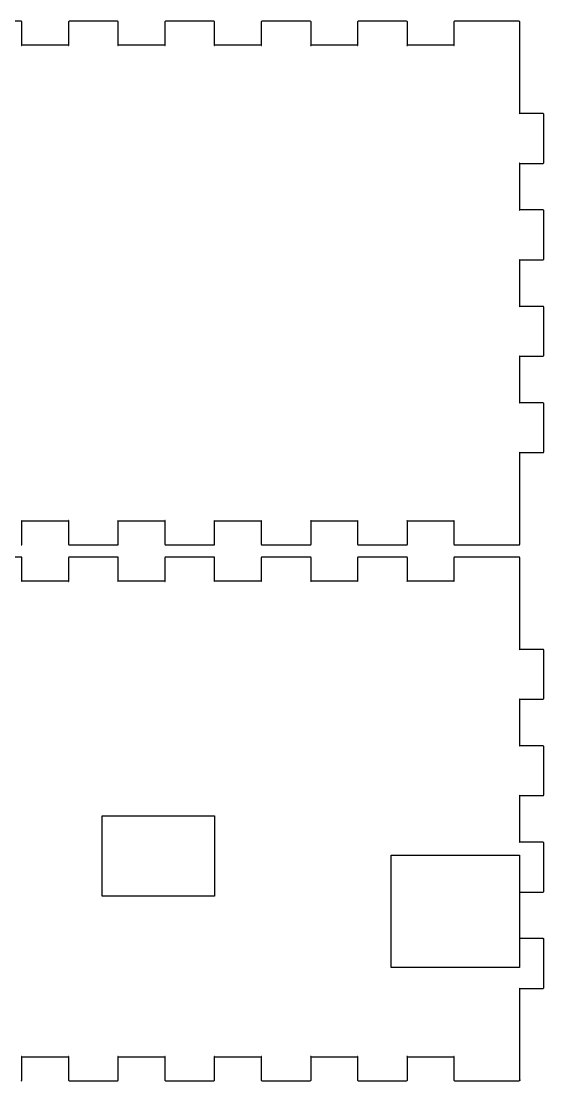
# Model space of a CAD drawing. Header units: millimetres. Extents: x 0 to 282, y 0 to 315.
# Drawn here: x 216.8 to 281.9, y 21.7 to 153.6 of the extents above; entities that cross this region are included whole.
import ezdxf

# ---------------------------------------------------------------- set-up
doc = ezdxf.new("R2010")
doc.units = ezdxf.units.MM
doc.header["$MEASUREMENT"] = 0
doc.layers.add('Waste-Warriors-Laser-Cut-Box v2_0', color=7, linetype='Continuous')
doc.layers.add('Waste-Warriors-Laser-Cut-Box v2_Sketch3', color=7, linetype='Continuous')

msp = doc.modelspace()

# ---------------------------------------------------------------- linework, layer by layer
at = {"layer": 'Waste-Warriors-Laser-Cut-Box v2_0'}
for p, q in [((216.8, 153.6), (210.8, 153.6)), ((216.817, 153.6), (216.8, 153.6)), ((216.87, 153.571), (216.817, 153.6)), ((216.9, 153.518), (216.87, 153.571)), ((216.9, 153.5), (216.9, 153.518)), ((216.9, 150.6), (216.9, 153.5)), ((222.729, 153.571), (222.7, 153.518)), ((222.7, 153.518), (222.7, 153.5)), ((222.7, 153.5), (222.7, 150.6)), ((222.782, 153.6), (222.729, 153.571)), ((222.8, 153.6), (222.782, 153.6)), ((228.8, 153.6), (222.8, 153.6)), ((228.816, 153.6), (228.8, 153.6)), ((228.87, 153.571), (228.816, 153.6)), ((228.901, 153.518), (228.87, 153.571)), ((228.901, 153.5), (228.901, 153.518)), ((228.901, 150.6), (228.901, 153.5)), ((234.73, 153.571), (234.701, 153.518)), ((234.701, 153.518), (234.701, 153.5)), ((234.701, 153.5), (234.701, 150.6)), ((234.782, 153.6), (234.73, 153.571)), ((234.8, 153.6), (234.782, 153.6)), ((240.8, 153.6), (234.8, 153.6)), ((240.816, 153.6), (240.8, 153.6)), ((240.87, 153.571), (240.816, 153.6)), ((240.9, 153.518), (240.87, 153.571)), ((240.9, 153.5), (240.9, 153.518)), ((240.9, 150.6), (240.9, 153.5)), ((246.73, 153.571), (246.701, 153.518)), ((246.701, 153.518), (246.701, 153.5)), ((246.701, 153.5), (246.701, 150.6)), ((246.782, 153.6), (246.73, 153.571)), ((246.8, 153.6), (246.782, 153.6)), ((252.8, 153.6), (246.8, 153.6)), ((252.816, 153.6), (252.8, 153.6)), ((252.87, 153.571), (252.816, 153.6)), ((252.9, 153.518), (252.87, 153.571)), ((252.9, 153.5), (252.9, 153.518)), ((252.9, 150.6), (252.9, 153.5)), ((258.729, 153.571), (258.7, 153.518)), ((258.7, 153.518), (258.7, 153.5)), ((258.7, 153.5), (258.7, 150.6)), ((258.782, 153.6), (258.729, 153.571)), ((258.8, 153.6), (258.782, 153.6)), ((264.8, 153.6), (258.8, 153.6)), ((264.816, 153.6), (264.8, 153.6)), ((264.87, 153.571), (264.816, 153.6)), ((264.9, 153.518), (264.87, 153.571)), ((264.9, 153.5), (264.9, 153.518)), ((264.9, 150.6), (264.9, 153.5)), ((270.729, 153.571), (270.701, 153.518)), ((270.701, 153.518), (270.701, 153.5)), ((270.701, 153.5), (270.701, 150.6)), ((270.782, 153.6), (270.729, 153.571)), ((270.8, 153.6), (270.782, 153.6)), ((278.801, 153.6), (270.8, 153.6)), ((278.817, 153.6), (278.801, 153.6)), ((278.871, 153.571), (278.817, 153.6)), ((278.9, 153.518), (278.871, 153.571)), ((278.9, 153.5), (278.9, 153.518)), ((278.9, 150.5), (278.9, 153.5)), ((216.89, 150.6), (216.858, 150.586)), ((216.858, 150.586), (216.862, 150.563)), ((216.862, 150.563), (216.885, 150.559)), ((216.885, 150.559), (216.9, 150.591)), ((216.9, 150.6), (216.89, 150.6)), ((222.7, 150.6), (216.9, 150.6)), ((216.9, 150.591), (216.9, 150.6)), ((222.71, 150.6), (222.7, 150.6)), ((222.7, 150.6), (222.7, 150.591)), ((222.7, 150.591), (222.714, 150.559)), ((222.742, 150.586), (222.71, 150.6)), ((222.714, 150.559), (222.738, 150.563)), ((222.738, 150.563), (222.742, 150.586)), ((228.889, 150.6), (228.858, 150.586)), ((228.858, 150.586), (228.862, 150.563)), ((228.862, 150.563), (228.885, 150.559)), ((228.885, 150.559), (228.901, 150.591)), ((228.901, 150.6), (228.889, 150.6)), ((228.901, 150.591), (228.901, 150.6)), ((234.701, 150.6), (228.901, 150.6)), ((234.71, 150.6), (234.701, 150.6)), ((234.701, 150.6), (234.701, 150.591)), ((234.701, 150.591), (234.714, 150.559)), ((234.742, 150.586), (234.71, 150.6)), ((234.714, 150.559), (234.738, 150.563)), ((234.738, 150.563), (234.742, 150.586)), ((240.889, 150.6), (240.858, 150.586)), ((240.858, 150.586), (240.862, 150.563)), ((240.862, 150.563), (240.885, 150.559)), ((240.885, 150.559), (240.9, 150.591)), ((240.9, 150.6), (240.889, 150.6)), ((246.701, 150.6), (240.9, 150.6)), ((240.9, 150.591), (240.9, 150.6)), ((246.71, 150.6), (246.701, 150.6)), ((246.701, 150.6), (246.701, 150.591)), ((246.701, 150.591), (246.714, 150.559)), ((246.742, 150.586), (246.71, 150.6)), ((246.714, 150.559), (246.738, 150.563)), ((246.738, 150.563), (246.742, 150.586)), ((252.889, 150.6), (252.858, 150.586)), ((252.858, 150.586), (252.862, 150.563)), ((252.862, 150.563), (252.885, 150.559)), ((252.885, 150.559), (252.9, 150.591)), ((252.9, 150.6), (252.889, 150.6)), ((258.7, 150.6), (252.9, 150.6)), ((252.9, 150.591), (252.9, 150.6)), ((258.7, 150.6), (258.7, 150.591)), ((258.71, 150.6), (258.7, 150.6)), ((258.7, 150.591), (258.714, 150.559)), ((258.742, 150.586), (258.71, 150.6)), ((258.714, 150.559), (258.738, 150.563)), ((258.738, 150.563), (258.742, 150.586)), ((264.889, 150.6), (264.857, 150.586)), ((264.857, 150.586), (264.862, 150.563)), ((264.862, 150.563), (264.885, 150.559)), ((264.885, 150.559), (264.9, 150.591)), ((264.9, 150.6), (264.889, 150.6)), ((264.9, 150.591), (264.9, 150.6)), ((270.701, 150.6), (264.9, 150.6)), ((270.701, 150.6), (270.701, 150.591)), ((270.71, 150.6), (270.701, 150.6)), ((270.701, 150.591), (270.714, 150.559)), ((270.742, 150.586), (270.71, 150.6)), ((270.714, 150.559), (270.738, 150.563)), ((270.738, 150.563), (270.742, 150.586)), ((278.9, 142.101), (278.9, 150.5)), ((278.889, 142.101), (278.857, 142.087)), ((278.857, 142.087), (278.863, 142.063)), ((278.863, 142.063), (278.885, 142.059)), ((278.885, 142.059), (278.9, 142.091)), ((278.9, 142.101), (278.889, 142.101)), ((281.801, 142.101), (278.9, 142.101)), ((278.9, 142.091), (278.9, 142.101)), ((281.817, 142.101), (281.801, 142.101)), ((281.871, 142.072), (281.817, 142.101)), ((281.9, 142.018), (281.871, 142.072)), ((281.9, 142), (281.9, 142.018)), ((281.9, 136), (281.9, 142)), ((278.863, 135.938), (278.857, 135.915)), ((278.857, 135.915), (278.889, 135.9)), ((278.885, 135.942), (278.863, 135.938)), ((278.9, 135.91), (278.885, 135.942)), ((278.889, 135.9), (278.9, 135.9)), ((278.9, 135.9), (278.9, 135.91)), ((278.9, 135.9), (281.801, 135.9)), ((278.9, 130.099), (278.9, 135.9)), ((281.801, 135.9), (281.817, 135.9)), ((281.817, 135.9), (281.871, 135.93)), ((281.871, 135.93), (281.9, 135.983)), ((281.9, 135.983), (281.9, 136)), ((278.889, 130.099), (278.857, 130.085)), ((278.857, 130.085), (278.863, 130.062)), ((278.863, 130.062), (278.885, 130.058)), ((278.885, 130.058), (278.9, 130.09)), ((278.9, 130.099), (278.889, 130.099)), ((281.801, 130.099), (278.9, 130.099)), ((278.9, 130.09), (278.9, 130.099)), ((281.817, 130.099), (281.801, 130.099)), ((281.871, 130.07), (281.817, 130.099)), ((281.9, 130.018), (281.871, 130.07)), ((281.9, 130), (281.9, 130.018)), ((281.9, 124), (281.9, 130)), ((281.9, 123.983), (281.9, 124)), ((278.863, 123.938), (278.857, 123.916)), ((278.857, 123.916), (278.889, 123.901)), ((278.885, 123.944), (278.863, 123.938)), ((278.9, 123.912), (278.885, 123.944)), ((278.889, 123.901), (278.9, 123.901)), ((278.9, 123.901), (278.9, 123.912)), ((278.9, 123.901), (281.801, 123.901)), ((278.9, 118.1), (278.9, 123.901)), ((281.801, 123.901), (281.817, 123.901)), ((281.817, 123.901), (281.871, 123.93)), ((281.871, 123.93), (281.9, 123.983)), ((278.889, 118.1), (278.857, 118.087)), ((278.857, 118.087), (278.863, 118.063)), ((278.863, 118.063), (278.885, 118.059)), ((278.885, 118.059), (278.9, 118.091)), ((278.9, 118.1), (278.889, 118.1)), ((281.801, 118.1), (278.9, 118.1)), ((278.9, 118.091), (278.9, 118.1)), ((281.817, 118.1), (281.801, 118.1)), ((281.871, 118.072), (281.817, 118.1)), ((281.9, 118.018), (281.871, 118.072)), ((281.9, 118), (281.9, 118.018)), ((281.9, 112), (281.9, 118)), ((278.863, 111.938), (278.857, 111.915)), ((278.857, 111.915), (278.889, 111.899)), ((278.885, 111.942), (278.863, 111.938)), ((278.9, 111.911), (278.885, 111.942)), ((278.889, 111.899), (278.9, 111.899)), ((278.9, 111.899), (278.9, 111.911)), ((278.9, 106.101), (278.9, 111.899)), ((278.9, 111.899), (281.801, 111.899)), ((281.801, 111.899), (281.817, 111.899)), ((281.817, 111.899), (281.871, 111.93)), ((281.871, 111.93), (281.9, 111.984)), ((281.9, 111.984), (281.9, 112)), ((278.889, 106.101), (278.857, 106.087)), ((278.857, 106.087), (278.863, 106.063)), ((278.863, 106.063), (278.885, 106.059)), ((278.885, 106.059), (278.9, 106.091)), ((278.9, 106.101), (278.889, 106.101)), ((281.801, 106.101), (278.9, 106.101)), ((278.9, 106.091), (278.9, 106.101)), ((281.817, 106.101), (281.801, 106.101)), ((281.871, 106.072), (281.817, 106.101)), ((281.9, 106.018), (281.871, 106.072)), ((281.9, 106), (281.9, 106.018)), ((281.9, 100), (281.9, 106)), ((278.863, 99.9381), (278.857, 99.9148)), ((278.857, 99.9148), (278.889, 99.8996)), ((278.885, 99.9423), (278.863, 99.9381)), ((278.9, 99.9105), (278.885, 99.9423)), ((278.889, 99.8996), (278.9, 99.8996)), ((278.9, 99.8996), (278.9, 99.9105)), ((278.9, 99.8996), (281.801, 99.8996)), ((278.9, 91.5003), (278.9, 99.8996)), ((281.801, 99.8996), (281.817, 99.8996)), ((281.817, 99.8996), (281.871, 99.9299)), ((281.871, 99.9299), (281.9, 99.9836)), ((281.9, 99.9836), (281.9, 100)), ((216.862, 91.4382), (216.858, 91.415)), ((216.858, 91.415), (216.89, 91.3998)), ((216.885, 91.4425), (216.862, 91.4382)), ((216.9, 91.4107), (216.885, 91.4425)), ((216.89, 91.3998), (216.9, 91.3998)), ((216.9, 91.3998), (216.9, 91.4107)), ((216.9, 91.3998), (222.7, 91.3998)), ((216.9, 88.5003), (216.9, 91.3998)), ((222.714, 91.4425), (222.7, 91.4107)), ((222.7, 91.4107), (222.7, 91.3998)), ((222.7, 91.3998), (222.7, 88.5003)), ((222.7, 91.3998), (222.71, 91.3998)), ((222.71, 91.3998), (222.742, 91.415)), ((222.738, 91.4382), (222.714, 91.4425)), ((222.742, 91.415), (222.738, 91.4382)), ((228.862, 91.4382), (228.858, 91.415)), ((228.858, 91.415), (228.889, 91.3998)), ((228.885, 91.4425), (228.862, 91.4382)), ((228.901, 91.4107), (228.885, 91.4425)), ((228.889, 91.3998), (228.901, 91.3998)), ((228.901, 91.3998), (228.901, 91.4107)), ((228.901, 91.3998), (234.701, 91.3998)), ((228.901, 88.5003), (228.901, 91.3998)), ((234.714, 91.4425), (234.701, 91.4107)), ((234.701, 91.4107), (234.701, 91.3998)), ((234.701, 91.3998), (234.701, 88.5003)), ((234.701, 91.3998), (234.71, 91.3998)), ((234.71, 91.3998), (234.742, 91.415)), ((234.738, 91.4382), (234.714, 91.4425)), ((234.742, 91.415), (234.738, 91.4382)), ((240.862, 91.4382), (240.858, 91.415)), ((240.858, 91.415), (240.889, 91.3998)), ((240.885, 91.4425), (240.862, 91.4382)), ((240.9, 91.4107), (240.885, 91.4425)), ((240.889, 91.3998), (240.9, 91.3998)), ((240.9, 91.3998), (240.9, 91.4107)), ((240.9, 88.5003), (240.9, 91.3998)), ((240.9, 91.3998), (246.701, 91.3998)), ((246.714, 91.4425), (246.701, 91.4107)), ((246.701, 91.4107), (246.701, 91.3998)), ((246.701, 91.3998), (246.701, 88.5003)), ((246.701, 91.3998), (246.71, 91.3998)), ((246.71, 91.3998), (246.742, 91.415)), ((246.738, 91.4382), (246.714, 91.4425)), ((246.742, 91.415), (246.738, 91.4382)), ((252.862, 91.4382), (252.858, 91.415)), ((252.858, 91.415), (252.889, 91.3998)), ((252.885, 91.4425), (252.862, 91.4382)), ((252.9, 91.4107), (252.885, 91.4425)), ((252.889, 91.3998), (252.9, 91.3998)), ((252.9, 91.3998), (252.9, 91.4107)), ((252.9, 91.3998), (258.7, 91.3998)), ((252.9, 88.5003), (252.9, 91.3998)), ((258.714, 91.4425), (258.7, 91.4107)), ((258.7, 91.4107), (258.7, 91.3998)), ((258.7, 91.3998), (258.7, 88.5003)), ((258.7, 91.3998), (258.71, 91.3998)), ((258.71, 91.3998), (258.742, 91.415)), ((258.738, 91.4382), (258.714, 91.4425)), ((258.742, 91.415), (258.738, 91.4382)), ((264.862, 91.4382), (264.857, 91.415)), ((264.857, 91.415), (264.889, 91.3998)), ((264.885, 91.4425), (264.862, 91.4382)), ((264.9, 91.4107), (264.885, 91.4425)), ((264.889, 91.3998), (264.9, 91.3998)), ((264.9, 91.3998), (264.9, 91.4107)), ((264.9, 91.3998), (270.701, 91.3998)), ((264.9, 88.5003), (264.9, 91.3998)), ((270.714, 91.4425), (270.701, 91.4107)), ((270.701, 91.4107), (270.701, 91.3998)), ((270.701, 91.3998), (270.701, 88.5003)), ((270.701, 91.3998), (270.71, 91.3998)), ((270.71, 91.3998), (270.742, 91.415)), ((270.738, 91.4382), (270.714, 91.4425)), ((270.742, 91.415), (270.738, 91.4382)), ((278.9, 88.5003), (278.9, 91.5003)), ((216.8, 88.3998), (216.817, 88.3998)), ((216.817, 88.3998), (216.87, 88.4301)), ((216.87, 88.4301), (216.9, 88.4837)), ((216.9, 88.4837), (216.9, 88.5003)), ((222.7, 88.5003), (222.7, 88.4837)), ((222.7, 88.4837), (222.729, 88.4301)), ((222.729, 88.4301), (222.782, 88.3998)), ((222.782, 88.3998), (222.8, 88.3998)), ((222.8, 88.3998), (228.8, 88.3998)), ((228.8, 88.3998), (228.816, 88.3998)), ((228.816, 88.3998), (228.87, 88.4301)), ((228.87, 88.4301), (228.901, 88.4837)), ((228.901, 88.4837), (228.901, 88.5003)), ((234.701, 88.5003), (234.701, 88.4837)), ((234.701, 88.4837), (234.73, 88.4301)), ((234.73, 88.4301), (234.782, 88.3998)), ((234.782, 88.3998), (234.8, 88.3998)), ((234.8, 88.3998), (240.8, 88.3998)), ((240.8, 88.3998), (240.816, 88.3998)), ((240.816, 88.3998), (240.87, 88.4301)), ((240.87, 88.4301), (240.9, 88.4837)), ((240.9, 88.4837), (240.9, 88.5003)), ((246.701, 88.5003), (246.701, 88.4837)), ((246.701, 88.4837), (246.73, 88.4301)), ((246.73, 88.4301), (246.782, 88.3998)), ((246.782, 88.3998), (246.8, 88.3998)), ((246.8, 88.3998), (252.8, 88.3998)), ((252.8, 88.3998), (252.816, 88.3998)), ((252.816, 88.3998), (252.87, 88.4301)), ((252.87, 88.4301), (252.9, 88.4837)), ((252.9, 88.4837), (252.9, 88.5003)), ((258.7, 88.5003), (258.7, 88.4837)), ((258.7, 88.4837), (258.729, 88.4301)), ((258.729, 88.4301), (258.782, 88.3998)), ((258.782, 88.3998), (258.8, 88.3998)), ((258.8, 88.3998), (264.8, 88.3998)), ((264.8, 88.3998), (264.816, 88.3998)), ((264.816, 88.3998), (264.87, 88.4301)), ((264.87, 88.4301), (264.9, 88.4837)), ((264.9, 88.4837), (264.9, 88.5003)), ((270.701, 88.5003), (270.701, 88.4837)), ((270.701, 88.4837), (270.729, 88.4301)), ((270.729, 88.4301), (270.782, 88.3998)), ((270.782, 88.3998), (270.8, 88.3998)), ((270.8, 88.3998), (278.801, 88.3998)), ((278.801, 88.3998), (278.817, 88.3998)), ((278.817, 88.3998), (278.871, 88.4301)), ((278.871, 88.4301), (278.9, 88.4837)), ((278.9, 88.4837), (278.9, 88.5003)), ((216.8, 86.9005), (210.8, 86.9005)), ((216.817, 86.9005), (216.8, 86.9005)), ((216.87, 86.8715), (216.817, 86.9005)), ((216.9, 86.8179), (216.87, 86.8715)), ((216.9, 86.7999), (216.9, 86.8179)), ((216.9, 83.9004), (216.9, 86.7999)), ((222.729, 86.8715), (222.7, 86.8179)), ((222.7, 86.8179), (222.7, 86.7999)), ((222.7, 86.7999), (222.7, 83.9004)), ((222.782, 86.9005), (222.729, 86.8715)), ((222.8, 86.9005), (222.782, 86.9005)), ((228.8, 86.9005), (222.8, 86.9005)), ((228.816, 86.9005), (228.8, 86.9005)), ((228.87, 86.8715), (228.816, 86.9005)), ((228.901, 86.8179), (228.87, 86.8715)), ((228.901, 86.7999), (228.901, 86.8179)), ((228.901, 83.9004), (228.901, 86.7999)), ((234.73, 86.8715), (234.701, 86.8179)), ((234.701, 86.8179), (234.701, 86.7999)), ((234.701, 86.7999), (234.701, 83.9004)), ((234.782, 86.9005), (234.73, 86.8715)), ((234.8, 86.9005), (234.782, 86.9005)), ((240.8, 86.9005), (234.8, 86.9005)), ((240.816, 86.9005), (240.8, 86.9005)), ((240.87, 86.8715), (240.816, 86.9005)), ((240.9, 86.8179), (240.87, 86.8715)), ((240.9, 86.7999), (240.9, 86.8179)), ((240.9, 83.9004), (240.9, 86.7999)), ((246.73, 86.8715), (246.701, 86.8179)), ((246.701, 86.8179), (246.701, 86.7999)), ((246.701, 86.7999), (246.701, 83.9004)), ((246.782, 86.9005), (246.73, 86.8715)), ((246.8, 86.9005), (246.782, 86.9005)), ((252.8, 86.9005), (246.8, 86.9005)), ((252.816, 86.9005), (252.8, 86.9005)), ((252.87, 86.8715), (252.816, 86.9005)), ((252.9, 86.8179), (252.87, 86.8715)), ((252.9, 86.7999), (252.9, 86.8179)), ((252.9, 83.9004), (252.9, 86.7999)), ((258.729, 86.8715), (258.7, 86.8179)), ((258.7, 86.8179), (258.7, 86.7999)), ((258.7, 86.7999), (258.7, 83.9004)), ((258.782, 86.9005), (258.729, 86.8715)), ((258.8, 86.9005), (258.782, 86.9005)), ((264.8, 86.9005), (258.8, 86.9005)), ((264.816, 86.9005), (264.8, 86.9005)), ((264.87, 86.8715), (264.816, 86.9005)), ((264.9, 86.8179), (264.87, 86.8715)), ((264.9, 86.7999), (264.9, 86.8179)), ((264.9, 83.9004), (264.9, 86.7999)), ((270.729, 86.8715), (270.701, 86.8179)), ((270.701, 86.8179), (270.701, 86.7999)), ((270.701, 86.7999), (270.701, 83.9004)), ((270.782, 86.9005), (270.729, 86.8715)), ((270.8, 86.9005), (270.782, 86.9005)), ((278.801, 86.9005), (270.8, 86.9005)), ((278.817, 86.9005), (278.801, 86.9005)), ((278.871, 86.8715), (278.817, 86.9005)), ((278.9, 86.8179), (278.871, 86.8715)), ((278.9, 86.7999), (278.9, 86.8179)), ((278.9, 83.7999), (278.9, 86.7999)), ((216.89, 83.9004), (216.858, 83.8867)), ((216.858, 83.8867), (216.862, 83.8634)), ((216.862, 83.8634), (216.885, 83.8592)), ((216.885, 83.8592), (216.9, 83.8909)), ((216.9, 83.9004), (216.89, 83.9004)), ((222.7, 83.9004), (216.9, 83.9004)), ((216.9, 83.8909), (216.9, 83.9004)), ((222.7, 83.9004), (222.7, 83.8909)), ((222.71, 83.9004), (222.7, 83.9004)), ((222.7, 83.8909), (222.714, 83.8592)), ((222.742, 83.8867), (222.71, 83.9004)), ((222.714, 83.8592), (222.738, 83.8634)), ((222.738, 83.8634), (222.742, 83.8867)), ((228.889, 83.9004), (228.858, 83.8867)), ((228.858, 83.8867), (228.862, 83.8634)), ((228.862, 83.8634), (228.885, 83.8592)), ((228.885, 83.8592), (228.901, 83.8909)), ((228.901, 83.9004), (228.889, 83.9004)), ((234.701, 83.9004), (228.901, 83.9004)), ((228.901, 83.8909), (228.901, 83.9004)), ((234.701, 83.9004), (234.701, 83.8909)), ((234.71, 83.9004), (234.701, 83.9004)), ((234.701, 83.8909), (234.714, 83.8592)), ((234.742, 83.8867), (234.71, 83.9004)), ((234.714, 83.8592), (234.738, 83.8634)), ((234.738, 83.8634), (234.742, 83.8867)), ((240.889, 83.9004), (240.858, 83.8867)), ((240.858, 83.8867), (240.862, 83.8634)), ((240.862, 83.8634), (240.885, 83.8592)), ((240.885, 83.8592), (240.9, 83.8909)), ((240.9, 83.9004), (240.889, 83.9004)), ((246.701, 83.9004), (240.9, 83.9004)), ((240.9, 83.8909), (240.9, 83.9004)), ((246.71, 83.9004), (246.701, 83.9004)), ((246.701, 83.9004), (246.701, 83.8909)), ((246.701, 83.8909), (246.714, 83.8592)), ((246.742, 83.8867), (246.71, 83.9004)), ((246.714, 83.8592), (246.738, 83.8634)), ((246.738, 83.8634), (246.742, 83.8867)), ((252.889, 83.9004), (252.858, 83.8867)), ((252.858, 83.8867), (252.862, 83.8634)), ((252.862, 83.8634), (252.885, 83.8592)), ((252.885, 83.8592), (252.9, 83.8909)), ((252.9, 83.9004), (252.889, 83.9004)), ((252.9, 83.8909), (252.9, 83.9004)), ((258.7, 83.9004), (252.9, 83.9004)), ((258.71, 83.9004), (258.7, 83.9004)), ((258.7, 83.9004), (258.7, 83.8909)), ((258.7, 83.8909), (258.714, 83.8592)), ((258.742, 83.8867), (258.71, 83.9004)), ((258.714, 83.8592), (258.738, 83.8634)), ((258.738, 83.8634), (258.742, 83.8867)), ((264.889, 83.9004), (264.857, 83.8867)), ((264.857, 83.8867), (264.862, 83.8634)), ((264.862, 83.8634), (264.885, 83.8592)), ((264.885, 83.8592), (264.9, 83.8909)), ((264.9, 83.9004), (264.889, 83.9004)), ((264.9, 83.8909), (264.9, 83.9004)), ((270.701, 83.9004), (264.9, 83.9004)), ((270.71, 83.9004), (270.701, 83.9004)), ((270.701, 83.9004), (270.701, 83.8909)), ((270.701, 83.8909), (270.714, 83.8592)), ((270.742, 83.8867), (270.71, 83.9004)), ((270.714, 83.8592), (270.738, 83.8634)), ((270.738, 83.8634), (270.742, 83.8867)), ((278.9, 75.3992), (278.9, 83.7999)), ((278.889, 75.3992), (278.857, 75.3854)), ((278.857, 75.3854), (278.863, 75.3622)), ((278.863, 75.3622), (278.885, 75.3579)), ((278.885, 75.3579), (278.9, 75.3897)), ((278.9, 75.3992), (278.889, 75.3992)), ((278.9, 75.3897), (278.9, 75.3992)), ((281.801, 75.3992), (278.9, 75.3992)), ((281.817, 75.3992), (281.801, 75.3992)), ((281.871, 75.3703), (281.817, 75.3992)), ((281.9, 75.3181), (281.871, 75.3703)), ((281.9, 75.3001), (281.9, 75.3181)), ((281.9, 69.3), (281.9, 75.3001)), ((278.863, 69.2383), (278.857, 69.2146)), ((278.857, 69.2146), (278.889, 69.1995)), ((278.885, 69.2422), (278.863, 69.2383)), ((278.9, 69.2108), (278.885, 69.2422)), ((278.889, 69.1995), (278.9, 69.1995)), ((278.9, 69.1995), (278.9, 69.2108)), ((278.9, 63.4009), (278.9, 69.1995)), ((278.9, 69.1995), (281.801, 69.1995)), ((281.801, 69.1995), (281.817, 69.1995)), ((281.817, 69.1995), (281.871, 69.2298)), ((281.871, 69.2298), (281.9, 69.2838)), ((281.9, 69.2838), (281.9, 69.3)), ((278.889, 63.4009), (278.857, 63.3871)), ((278.857, 63.3871), (278.863, 63.3635)), ((278.863, 63.3635), (278.885, 63.3596)), ((278.885, 63.3596), (278.9, 63.391)), ((278.9, 63.4009), (278.889, 63.4009)), ((281.801, 63.4009), (278.9, 63.4009)), ((278.9, 63.391), (278.9, 63.4009)), ((281.817, 63.4009), (281.801, 63.4009)), ((281.871, 63.3719), (281.817, 63.4009)), ((281.9, 63.318), (281.871, 63.3719)), ((281.9, 63.3003), (281.9, 63.318)), ((281.9, 57.3003), (281.9, 63.3003)), ((278.863, 57.2382), (278.857, 57.2149)), ((278.857, 57.2149), (278.889, 57.1997)), ((278.885, 57.2424), (278.863, 57.2382)), ((278.9, 57.2107), (278.885, 57.2424)), ((278.889, 57.1997), (278.9, 57.1997)), ((278.9, 57.1997), (278.9, 57.2107)), ((278.9, 51.3994), (278.9, 57.1997)), ((278.9, 57.1997), (281.801, 57.1997)), ((281.801, 57.1997), (281.817, 57.1997)), ((281.817, 57.1997), (281.871, 57.2301)), ((281.871, 57.2301), (281.9, 57.2837)), ((281.9, 57.2837), (281.9, 57.3003)), ((278.889, 51.3994), (278.857, 51.3856)), ((278.857, 51.3856), (278.863, 51.3623)), ((278.863, 51.3623), (278.885, 51.3581)), ((278.885, 51.3581), (278.9, 51.3898)), ((278.9, 51.3994), (278.889, 51.3994)), ((278.9, 51.3898), (278.9, 51.3994)), ((281.801, 51.3994), (278.9, 51.3994)), ((281.817, 51.3994), (281.801, 51.3994)), ((281.871, 51.3704), (281.817, 51.3994)), ((281.9, 51.3182), (281.871, 51.3704)), ((281.9, 51.3002), (281.9, 51.3182)), ((281.9, 45.3002), (281.9, 51.3002)), ((278.863, 45.2381), (278.857, 45.2148)), ((278.857, 45.2148), (278.889, 45.1997)), ((278.885, 45.2423), (278.863, 45.2381)), ((278.9, 45.2106), (278.885, 45.2423)), ((278.889, 45.1997), (278.9, 45.1997)), ((278.9, 45.1997), (278.9, 45.2106)), ((278.9, 45.1997), (281.801, 45.1997)), ((278.9, 39.3996), (278.9, 45.1997)), ((281.801, 45.1997), (281.817, 45.1997)), ((281.817, 45.1997), (281.871, 45.23)), ((281.871, 45.23), (281.9, 45.2836)), ((281.9, 45.2836), (281.9, 45.3002)), ((278.889, 39.3996), (278.857, 39.3859)), ((278.857, 39.3859), (278.863, 39.3622)), ((278.863, 39.3622), (278.885, 39.358)), ((278.885, 39.358), (278.9, 39.3898)), ((278.9, 39.3996), (278.889, 39.3996)), ((278.9, 39.3898), (278.9, 39.3996)), ((281.801, 39.3996), (278.9, 39.3996)), ((281.817, 39.3996), (281.801, 39.3996)), ((281.871, 39.3707), (281.817, 39.3996)), ((281.9, 39.3181), (281.871, 39.3707)), ((281.9, 39.3002), (281.9, 39.3181)), ((281.9, 33.3003), (281.9, 39.3002)), ((278.863, 33.2383), (278.857, 33.2148)), ((278.857, 33.2148), (278.889, 33.1997)), ((278.885, 33.2424), (278.863, 33.2383)), ((278.9, 33.2107), (278.885, 33.2424)), ((278.889, 33.1997), (278.9, 33.1997)), ((278.9, 33.1997), (278.9, 33.2107)), ((278.9, 33.1997), (281.801, 33.1997)), ((278.9, 24.8006), (278.9, 33.1997)), ((281.801, 33.1997), (281.817, 33.1997)), ((281.817, 33.1997), (281.871, 33.23)), ((281.871, 33.23), (281.9, 33.2838)), ((281.9, 33.2838), (281.9, 33.3003)), ((216.862, 24.7385), (216.858, 24.7151)), ((216.858, 24.7151), (216.89, 24.6999)), ((216.885, 24.7427), (216.862, 24.7385)), ((216.9, 24.711), (216.885, 24.7427)), ((216.89, 24.6999), (216.9, 24.6999)), ((216.9, 24.6999), (216.9, 24.711)), ((216.9, 24.6999), (222.7, 24.6999)), ((216.9, 21.8006), (216.9, 24.6999)), ((222.714, 24.7427), (222.7, 24.711)), ((222.7, 24.711), (222.7, 24.6999)), ((222.7, 24.6999), (222.71, 24.6999)), ((222.7, 24.6999), (222.7, 21.8006)), ((222.71, 24.6999), (222.742, 24.7151)), ((222.738, 24.7385), (222.714, 24.7427)), ((222.742, 24.7151), (222.738, 24.7385)), ((228.862, 24.7385), (228.858, 24.7151)), ((228.858, 24.7151), (228.889, 24.6999)), ((228.885, 24.7427), (228.862, 24.7385)), ((228.901, 24.711), (228.885, 24.7427)), ((228.889, 24.6999), (228.901, 24.6999)), ((228.901, 24.6999), (228.901, 24.711)), ((228.901, 24.6999), (234.701, 24.6999)), ((228.901, 21.8006), (228.901, 24.6999)), ((234.714, 24.7427), (234.701, 24.711)), ((234.701, 24.711), (234.701, 24.6999)), ((234.701, 24.6999), (234.701, 21.8006)), ((234.701, 24.6999), (234.71, 24.6999)), ((234.71, 24.6999), (234.742, 24.7151)), ((234.738, 24.7385), (234.714, 24.7427)), ((234.742, 24.7151), (234.738, 24.7385)), ((240.862, 24.7385), (240.858, 24.7151)), ((240.858, 24.7151), (240.889, 24.6999)), ((240.885, 24.7427), (240.862, 24.7385)), ((240.9, 24.711), (240.885, 24.7427)), ((240.889, 24.6999), (240.9, 24.6999)), ((240.9, 24.6999), (240.9, 24.711)), ((240.9, 24.6999), (246.701, 24.6999)), ((240.9, 21.8006), (240.9, 24.6999)), ((246.714, 24.7427), (246.701, 24.711)), ((246.701, 24.711), (246.701, 24.6999)), ((246.701, 24.6999), (246.701, 21.8006)), ((246.701, 24.6999), (246.71, 24.6999)), ((246.71, 24.6999), (246.742, 24.7151)), ((246.738, 24.7385), (246.714, 24.7427)), ((246.742, 24.7151), (246.738, 24.7385)), ((252.862, 24.7385), (252.858, 24.7151)), ((252.858, 24.7151), (252.889, 24.6999)), ((252.885, 24.7427), (252.862, 24.7385)), ((252.9, 24.711), (252.885, 24.7427)), ((252.889, 24.6999), (252.9, 24.6999)), ((252.9, 24.6999), (252.9, 24.711)), ((252.9, 24.6999), (258.7, 24.6999)), ((252.9, 21.8006), (252.9, 24.6999)), ((258.714, 24.7427), (258.7, 24.711)), ((258.7, 24.711), (258.7, 24.6999)), ((258.7, 24.6999), (258.7, 21.8006)), ((258.7, 24.6999), (258.71, 24.6999)), ((258.71, 24.6999), (258.742, 24.7151)), ((258.738, 24.7385), (258.714, 24.7427)), ((258.742, 24.7151), (258.738, 24.7385)), ((264.862, 24.7385), (264.857, 24.7151)), ((264.857, 24.7151), (264.889, 24.6999)), ((264.885, 24.7427), (264.862, 24.7385)), ((264.9, 24.711), (264.885, 24.7427)), ((264.889, 24.6999), (264.9, 24.6999)), ((264.9, 24.6999), (264.9, 24.711)), ((264.9, 24.6999), (270.701, 24.6999)), ((264.9, 21.8006), (264.9, 24.6999)), ((270.714, 24.7427), (270.701, 24.711)), ((270.701, 24.711), (270.701, 24.6999)), ((270.701, 24.6999), (270.71, 24.6999)), ((270.701, 24.6999), (270.701, 21.8006)), ((270.71, 24.6999), (270.742, 24.7151)), ((270.738, 24.7385), (270.714, 24.7427)), ((270.742, 24.7151), (270.738, 24.7385)), ((278.9, 21.8006), (278.9, 24.8006)), ((216.8, 21.7), (216.817, 21.7)), ((216.817, 21.7), (216.87, 21.7303)), ((216.87, 21.7303), (216.9, 21.784)), ((216.9, 21.784), (216.9, 21.8006)), ((222.7, 21.8006), (222.7, 21.784)), ((222.7, 21.784), (222.729, 21.7303)), ((222.729, 21.7303), (222.782, 21.7)), ((222.782, 21.7), (222.8, 21.7)), ((222.8, 21.7), (228.8, 21.7)), ((228.8, 21.7), (228.816, 21.7)), ((228.816, 21.7), (228.87, 21.7303)), ((228.87, 21.7303), (228.901, 21.784)), ((228.901, 21.784), (228.901, 21.8006)), ((234.701, 21.8006), (234.701, 21.784)), ((234.701, 21.784), (234.73, 21.7303)), ((234.73, 21.7303), (234.782, 21.7)), ((234.782, 21.7), (234.8, 21.7)), ((234.8, 21.7), (240.8, 21.7)), ((240.8, 21.7), (240.816, 21.7)), ((240.816, 21.7), (240.87, 21.7303)), ((240.87, 21.7303), (240.9, 21.784)), ((240.9, 21.784), (240.9, 21.8006)), ((246.701, 21.8006), (246.701, 21.784)), ((246.701, 21.784), (246.73, 21.7303)), ((246.73, 21.7303), (246.782, 21.7)), ((246.782, 21.7), (246.8, 21.7)), ((246.8, 21.7), (252.8, 21.7)), ((252.8, 21.7), (252.816, 21.7)), ((252.816, 21.7), (252.87, 21.7303)), ((252.87, 21.7303), (252.9, 21.784)), ((252.9, 21.784), (252.9, 21.8006)), ((258.7, 21.8006), (258.7, 21.784)), ((258.7, 21.784), (258.729, 21.7303)), ((258.729, 21.7303), (258.782, 21.7)), ((258.782, 21.7), (258.8, 21.7)), ((258.8, 21.7), (264.8, 21.7)), ((264.8, 21.7), (264.816, 21.7)), ((264.816, 21.7), (264.87, 21.7303)), ((264.87, 21.7303), (264.9, 21.784)), ((264.9, 21.784), (264.9, 21.8006)), ((270.701, 21.8006), (270.701, 21.784)), ((270.701, 21.784), (270.729, 21.7303)), ((270.729, 21.7303), (270.782, 21.7)), ((270.782, 21.7), (270.8, 21.7)), ((270.8, 21.7), (278.801, 21.7)), ((278.801, 21.7), (278.817, 21.7)), ((278.817, 21.7), (278.871, 21.7303)), ((278.871, 21.7303), (278.9, 21.784)), ((278.9, 21.784), (278.9, 21.8006))]:
    msp.add_line(p, q, dxfattribs=at)
at = {"layer": 'Waste-Warriors-Laser-Cut-Box v2_Sketch3'}
for p, q in [((226.871, 54.7), (240.871, 54.7)), ((226.871, 44.7), (226.871, 54.7)), ((240.871, 54.7), (240.871, 44.7)), ((262.871, 49.784), (278.871, 49.784)), ((262.871, 35.784), (262.871, 49.784)), ((278.871, 49.784), (278.871, 35.784)), ((240.871, 44.7), (226.871, 44.7)), ((278.871, 35.784), (262.871, 35.784)), ((234.8, 21.7), (240.8, 21.7))]:
    msp.add_line(p, q, dxfattribs=at)
for p in [(281.871, 39.3707), (278.9, 21.784)]:
    msp.add_point(p, dxfattribs=at)

doc.saveas('drawing.dxf')
